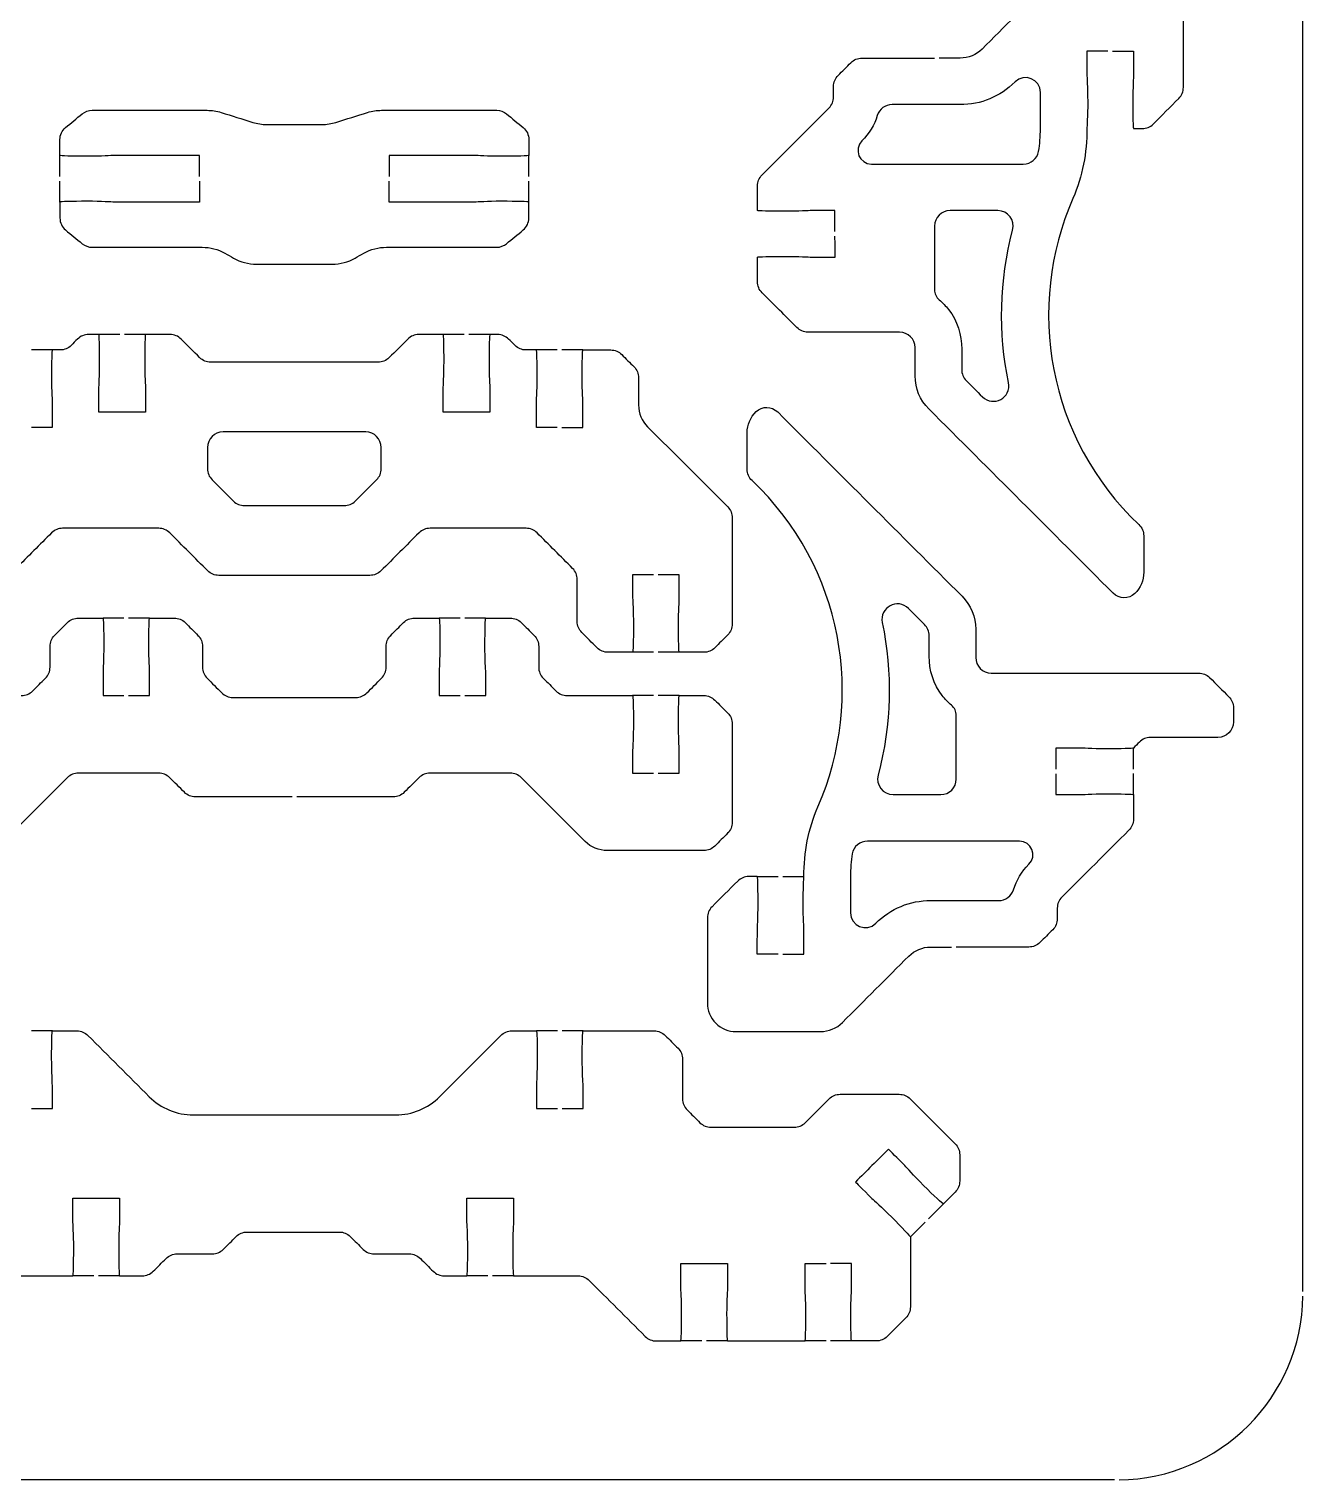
# Model space of a CAD drawing. Extents: x 0 to 400, y 230 to 450.
# Drawn here: x 182.9 to 265, y 230 to 323.6 of the extents above; entities that cross this region are included whole.
import ezdxf

# ---------------------------------------------------------------- set-up
doc = ezdxf.new("R2010")
doc.units = 0
doc.header["$MEASUREMENT"] = 0
doc.layers.add('DEFAULT', color=18, linetype='CONTINUOUS')

msp = doc.modelspace()

# ---------------------------------------------------------------- linework, layer by layer
at = {"layer": 'DEFAULT', "color": 1}
for points in [[(265, 242.147), (265, 437.847)], [(184.891, 314.054), (184.891, 315.405)], [(215.11, 314.054), (215.11, 315.405)], [(184.891, 312.403), (184.891, 313.754)], [(215.11, 312.403), (215.11, 313.754)], [(188.753, 303.862), (187.406, 303.862)], [(190.404, 303.862), (189.053, 303.862)], [(210.947, 303.862), (209.599, 303.862)], [(212.598, 303.862), (211.247, 303.862)], [(184.4, 302.863), (183.049, 302.863)], [(216.947, 302.863), (215.6, 302.863)], [(218.598, 302.863), (217.247, 302.863)], [(189.02, 285.579), (187.669, 285.579)], [(190.671, 285.579), (189.32, 285.579)], [(210.677, 285.579), (209.329, 285.579)], [(212.328, 285.579), (210.977, 285.579)], [(223.153, 283.369), (221.805, 283.369)], [(224.804, 283.369), (223.453, 283.369)], [(223.151, 280.58), (221.8, 280.58)], [(224.802, 280.58), (223.451, 280.58)], [(254.074, 275.844), (254.074, 277.192)], [(254.074, 274.193), (254.074, 275.544)], [(229.834, 268.912), (231.186, 268.912)], [(231.485, 268.912), (232.833, 268.912)], [(184.404, 258.955), (183.053, 258.955)], [(216.955, 258.955), (215.607, 258.955)], [(218.606, 258.955), (217.254, 258.955)], [(241.822, 247.793), (240.865, 246.839)], [(240.653, 246.627), (239.7, 245.675)], [(187.078, 243.161), (185.73, 243.161)], [(188.729, 243.161), (187.378, 243.161)], [(212.471, 243.161), (211.123, 243.161)], [(214.122, 243.161), (212.771, 243.161)], [(226.261, 238.96), (224.913, 238.96)], [(227.912, 238.96), (226.561, 238.96)], [(234.262, 238.96), (232.914, 238.96)], [(235.913, 238.96), (234.562, 238.96)], [(252.85, 229.997), (147.151, 229.997)]]:
    msp.add_lwpolyline(points, dxfattribs=at)
for points, knots in [([(252.729, 322.134), (253.18, 322.134), (253.63, 322.134), (254.081, 322.134), (254.081, 322.134), (254.081, 321.511), (254.078, 320.635), (254.084, 320.421), (254.029, 319.852), (254.034, 318.884), (254.031, 318.677), (254.034, 318.48), (254.034, 318.295), (254.041, 317.619), (254.056, 317.136), (254.081, 317.136), (254.269, 317.136), (254.457, 317.136), (254.645, 317.136), (254.907, 317.138), (255.159, 317.245), (255.343, 317.43), (255.895, 317.982), (256.448, 318.534), (257, 319.086), (257.189, 319.276), (257.296, 319.528), (257.294, 319.794), (257.295, 321.625), (257.296, 323.455), (257.296, 325.285), (257.299, 325.776), (257.102, 326.248), (256.755, 326.595), (256.408, 326.941), (255.934, 327.136), (255.445, 327.136), (253.634, 327.135), (251.822, 327.134), (250.01, 327.133), (249.481, 327.133), (248.975, 326.921), (248.598, 326.545), (247.173, 325.12), (245.748, 323.694), (244.323, 322.269), (243.946, 321.892), (243.437, 321.683), (242.906, 321.685), (242.455, 321.685), (242.004, 321.685), (241.554, 321.685)], [0, 0, 0, 0, 3.833, 3.833, 3.833, 4.833, 4.833, 4.833, 5.833, 5.833, 5.833, 6.842899, 6.842899, 6.842899, 7.842899, 7.842899, 7.842899, 9.440899, 9.440899, 9.440899, 10.440899, 10.440899, 10.440899, 17.081339, 17.081339, 17.081339, 18.081339, 18.081339, 18.081339, 33.645341, 33.645341, 33.645341, 34.645341, 34.645341, 34.645341, 35.645341, 35.645341, 35.645341, 51.052342, 51.052342, 51.052342, 52.052342, 52.052342, 52.052342, 69.191904, 69.191904, 69.191904, 70.191904, 70.191904, 70.191904, 74.023904, 74.023904, 74.023904, 74.023904]), ([(252.43, 322.134), (251.979, 322.134), (251.528, 322.134), (251.078, 322.134), (251.078, 321.634), (251.078, 321.133), (251.078, 320.633), (251.08, 320.421), (251.125, 319.852), (251.127, 318.887), (251.127, 317.919), (251.078, 317.28), (251.078, 317.136), (251.08, 315.591), (250.793, 314.052), (250.175, 312.64), (247.114, 305.663), (248.533, 297.199), (254.423, 291.604), (254.622, 291.415), (254.739, 291.152), (254.739, 290.878), (254.739, 290.095), (254.739, 289.312), (254.739, 288.528), (254.739, 288.01), (254.53, 287.516), (254.158, 287.159), (253.772, 286.782), (253.151, 286.799), (252.769, 287.181), (248.808, 291.143), (244.846, 295.104), (240.885, 299.065), (240.321, 299.629), (240.004, 300.395), (240.004, 301.193), (240.004, 301.8), (240.004, 302.407), (240.004, 303.014), (240.004, 303.568), (239.558, 304.014), (239.004, 304.014), (237.033, 304.015), (235.061, 304.016), (233.09, 304.017), (232.828, 304.019), (232.576, 304.122), (232.389, 304.309), (231.64, 305.058), (230.89, 305.807), (230.141, 306.556), (229.952, 306.746), (229.847, 307), (229.847, 307.264), (229.846, 307.794), (229.845, 308.324), (229.844, 308.854), (229.872, 308.881), (230.645, 308.901), (231.593, 308.901), (232.558, 308.903), (233.132, 308.854), (233.342, 308.854), (234.217, 308.851), (234.843, 308.854), (234.843, 308.854), (234.842, 309.304), (234.842, 309.753), (234.841, 310.203)], [0, 0, 0, 0, 3.832, 3.832, 3.832, 8.089, 8.089, 8.089, 9.089, 9.089, 9.089, 10.089, 10.089, 10.089, 11.089, 11.089, 11.089, 12.089, 12.089, 12.089, 13.089, 13.089, 13.089, 19.749, 19.749, 19.749, 20.749, 20.749, 20.749, 21.749, 21.749, 21.749, 69.388905, 69.388905, 69.388905, 70.388905, 70.388905, 70.388905, 75.550905, 75.550905, 75.550905, 76.550905, 76.550905, 76.550905, 93.316907, 93.316907, 93.316907, 94.316907, 94.316907, 94.316907, 103.327568, 103.327568, 103.327568, 104.327568, 104.327568, 104.327568, 108.832574, 108.832574, 108.832574, 109.832574, 109.832574, 109.832574, 110.832574, 110.832574, 110.832574, 111.832574, 111.832574, 111.832574, 115.65758, 115.65758, 115.65758, 115.65758]), ([(234.841, 310.503), (234.841, 310.953), (234.841, 311.404), (234.841, 311.854), (234.342, 311.854), (233.843, 311.854), (233.344, 311.854), (233.13, 311.854), (232.558, 311.807), (231.593, 311.805), (230.64, 311.805), (229.869, 311.827), (229.842, 311.854), (229.842, 312.383), (229.842, 312.912), (229.842, 313.441), (229.842, 313.705), (229.947, 313.96), (230.134, 314.147), (231.575, 315.588), (233.016, 317.029), (234.457, 318.47), (234.644, 318.657), (234.749, 318.911), (234.749, 319.176), (234.749, 319.404), (234.749, 319.632), (234.749, 319.859), (234.749, 320.124), (234.853, 320.378), (235.04, 320.565), (235.316, 320.841), (235.591, 321.116), (235.866, 321.391), (236.056, 321.581), (236.31, 321.685), (236.575, 321.685), (238.134, 321.685), (239.694, 321.685), (241.254, 321.685)], [0, 0, 0, 0, 3.832, 3.832, 3.832, 8.074, 8.074, 8.074, 9.074, 9.074, 9.074, 10.074, 10.074, 10.074, 14.571, 14.571, 14.571, 15.571, 15.571, 15.571, 32.90148, 32.90148, 32.90148, 33.90148, 33.90148, 33.90148, 35.83848, 35.83848, 35.83848, 36.83848, 36.83848, 36.83848, 40.149154, 40.149154, 40.149154, 41.149154, 41.149154, 41.149154, 54.414154, 54.414154, 54.414154, 54.414154]), ([(246.443, 320.148), (247.046, 320.752), (248.077, 320.324), (248.078, 319.471), (248.078, 318.692), (248.079, 317.913), (248.079, 317.134), (248.079, 316.63), (248.04, 316.142), (247.963, 315.672), (247.884, 315.196), (247.46, 314.854), (246.978, 314.854), (243.717, 314.854), (240.456, 314.854), (237.195, 314.854), (236.416, 314.854), (236.025, 315.796), (236.576, 316.348), (237.042, 316.813), (237.379, 317.374), (237.569, 317.984), (237.699, 318.401), (238.084, 318.683), (238.52, 318.684), (239.982, 318.684), (241.444, 318.685), (242.906, 318.686), (244.235, 318.678), (245.495, 319.2), (246.443, 320.148)], [1, 1, 1, 1, 2, 2, 2, 8.623001, 8.623001, 8.623001, 9.623001, 9.623001, 9.623001, 10.623001, 10.623001, 10.623001, 38.353001, 38.353001, 38.353001, 39.353001, 39.353001, 39.353001, 40.353001, 40.353001, 40.353001, 41.353001, 41.353001, 41.353001, 53.785002, 53.785002, 53.785002, 54.785002, 54.785002, 54.785002, 54.785002]), ([(193.894, 314.054), (193.894, 314.504), (193.894, 314.954), (193.894, 315.405), (192.059, 315.405), (190.225, 315.405), (188.39, 315.405), (188.179, 315.405), (187.607, 315.355), (186.64, 315.355), (185.674, 315.355), (184.891, 315.377), (184.891, 315.405), (184.891, 315.748), (184.891, 316.091), (184.891, 316.435), (184.891, 316.731), (185.025, 317.013), (185.254, 317.204), (185.61, 317.499), (185.967, 317.794), (186.323, 318.089), (186.503, 318.238), (186.729, 318.319), (186.961, 318.319), (189.436, 318.319), (191.91, 318.319), (194.384, 318.319), (194.687, 318.319), (194.991, 318.273), (195.28, 318.181), (195.961, 317.968), (196.642, 317.755), (197.323, 317.543), (197.612, 317.451), (197.915, 317.405), (198.219, 317.405), (199.406, 317.405), (200.594, 317.405), (201.782, 317.405), (202.085, 317.405), (202.388, 317.451), (202.678, 317.543), (203.359, 317.755), (204.039, 317.968), (204.72, 318.181), (205.01, 318.273), (205.313, 318.319), (205.616, 318.319), (208.09, 318.319), (210.565, 318.319), (213.039, 318.319), (213.272, 318.319), (213.497, 318.238), (213.674, 318.089), (214.031, 317.794), (214.389, 317.499), (214.746, 317.204), (214.976, 317.013), (215.11, 316.731), (215.11, 316.435), (215.11, 316.091), (215.11, 315.748), (215.11, 315.405), (215.11, 315.377), (214.326, 315.355), (213.36, 315.355), (212.393, 315.355), (211.822, 315.405), (211.61, 315.405), (209.776, 315.405), (207.941, 315.405), (206.107, 315.405), (206.107, 314.954), (206.107, 314.504), (206.107, 314.054)], [0, 0, 0, 0, 3.83, 3.83, 3.83, 19.43, 19.43, 19.43, 20.43, 20.43, 20.43, 21.43, 21.43, 21.43, 24.35, 24.35, 24.35, 25.35, 25.35, 25.35, 29.28459, 29.28459, 29.28459, 30.28459, 30.28459, 30.28459, 51.32459, 51.32459, 51.32459, 52.32459, 52.32459, 52.32459, 58.390907, 58.390907, 58.390907, 59.390907, 59.390907, 59.390907, 69.490907, 69.490907, 69.490907, 70.490907, 70.490907, 70.490907, 76.557224, 76.557224, 76.557224, 77.557224, 77.557224, 77.557224, 98.597224, 98.597224, 98.597224, 99.597224, 99.597224, 99.597224, 103.53952, 103.53952, 103.53952, 104.53952, 104.53952, 104.53952, 107.45952, 107.45952, 107.45952, 108.45952, 108.45952, 108.45952, 109.45952, 109.45952, 109.45952, 125.05952, 125.05952, 125.05952, 128.88952, 128.88952, 128.88952, 128.88952]), ([(193.894, 313.754), (193.894, 313.303), (193.894, 312.853), (193.894, 312.403), (192.059, 312.403), (190.225, 312.403), (188.39, 312.403), (188.179, 312.403), (187.607, 312.452), (186.64, 312.452), (185.674, 312.452), (184.891, 312.431), (184.891, 312.403), (184.891, 312.06), (184.891, 311.718), (184.891, 311.376), (184.891, 311.076), (185.025, 310.794), (185.254, 310.603), (185.61, 310.308), (185.967, 310.013), (186.323, 309.718), (186.503, 309.57), (186.729, 309.489), (186.961, 309.489), (189.325, 309.489), (191.689, 309.489), (194.052, 309.489), (194.571, 309.489), (195.079, 309.358), (195.527, 309.104), (195.711, 308.999), (195.896, 308.895), (196.081, 308.79), (196.532, 308.536), (197.04, 308.402), (197.555, 308.402), (199.184, 308.402), (200.813, 308.402), (202.441, 308.402), (202.96, 308.402), (203.468, 308.536), (203.916, 308.79), (204.101, 308.895), (204.285, 308.999), (204.47, 309.104), (204.921, 309.358), (205.429, 309.489), (205.944, 309.489), (208.309, 309.489), (210.674, 309.489), (213.039, 309.489), (213.272, 309.489), (213.497, 309.57), (213.674, 309.718), (214.031, 310.013), (214.389, 310.308), (214.746, 310.603), (214.976, 310.794), (215.11, 311.076), (215.11, 311.376), (215.11, 311.718), (215.11, 312.06), (215.11, 312.403), (215.11, 312.431), (214.326, 312.452), (213.36, 312.452), (212.393, 312.452), (211.822, 312.403), (211.61, 312.403), (209.776, 312.403), (207.941, 312.403), (206.107, 312.403), (206.107, 312.853), (206.107, 313.303), (206.107, 313.754)], [0, 0, 0, 0, 3.83, 3.83, 3.83, 19.43, 19.43, 19.43, 20.43, 20.43, 20.43, 21.43, 21.43, 21.43, 24.34, 24.34, 24.34, 25.34, 25.34, 25.34, 29.27459, 29.27459, 29.27459, 30.27459, 30.27459, 30.27459, 50.37459, 50.37459, 50.37459, 51.37459, 51.37459, 51.37459, 53.179306, 53.179306, 53.179306, 54.179306, 54.179306, 54.179306, 68.029306, 68.029306, 68.029306, 69.029306, 69.029306, 69.029306, 70.834022, 70.834022, 70.834022, 71.834022, 71.834022, 71.834022, 91.944022, 91.944022, 91.944022, 92.944022, 92.944022, 92.944022, 96.886319, 96.886319, 96.886319, 97.886319, 97.886319, 97.886319, 100.796319, 100.796319, 100.796319, 101.796319, 101.796319, 101.796319, 102.796319, 102.796319, 102.796319, 118.396319, 118.396319, 118.396319, 122.226319, 122.226319, 122.226319, 122.226319]), ([(245.328, 311.853), (245.988, 311.853), (246.459, 311.227), (246.291, 310.588), (245.433, 307.325), (245.359, 303.968), (246.023, 300.76), (246.223, 299.787), (245.041, 299.148), (244.337, 299.852), (243.991, 300.198), (243.644, 300.545), (243.298, 300.892), (243.111, 301.079), (243.005, 301.333), (243.005, 301.598), (243.005, 302.037), (243.005, 302.476), (243.005, 302.915), (243.003, 303.836), (242.731, 304.746), (242.162, 305.47), (241.981, 305.703), (241.779, 305.911), (241.56, 306.093), (241.365, 306.255), (241.257, 306.498), (241.257, 306.752), (241.257, 308.119), (241.257, 309.486), (241.257, 310.853), (241.257, 311.405), (241.704, 311.853), (242.256, 311.853), (243.28, 311.853), (244.304, 311.853), (245.328, 311.853)], [8.708, 8.708, 8.708, 8.708, 9.708, 9.708, 9.708, 10.708, 10.708, 10.708, 11.708, 11.708, 11.708, 15.875687, 15.875687, 15.875687, 16.875687, 16.875687, 16.875687, 20.609687, 20.609687, 20.609687, 21.609687, 21.609687, 21.609687, 22.609687, 22.609687, 22.609687, 23.609687, 23.609687, 23.609687, 35.233687, 35.233687, 35.233687, 36.233687, 36.233687, 36.233687, 44.941687, 44.941687, 44.941687, 44.941687]), ([(216.947, 297.864), (216.497, 297.864), (216.047, 297.864), (215.596, 297.864), (215.596, 298.364), (215.596, 298.864), (215.596, 299.364), (215.596, 299.575), (215.646, 300.147), (215.646, 301.114), (215.646, 302.08), (215.625, 302.863), (215.596, 302.863), (215.373, 302.863), (215.149, 302.863), (214.926, 302.863), (214.661, 302.863), (214.407, 302.969), (214.22, 303.156), (214.083, 303.294), (213.945, 303.431), (213.808, 303.569), (213.621, 303.756), (213.367, 303.862), (213.102, 303.862), (212.934, 303.862), (212.766, 303.862), (212.598, 303.862), (212.569, 303.862), (212.548, 303.079), (212.548, 302.112), (212.548, 301.145), (212.598, 300.574), (212.598, 300.362), (212.598, 299.862), (212.598, 299.363), (212.598, 298.863), (211.597, 298.863), (210.596, 298.863), (209.596, 298.863), (209.596, 299.363), (209.596, 299.862), (209.596, 300.362), (209.596, 300.574), (209.645, 301.145), (209.645, 302.112), (209.645, 303.079), (209.624, 303.862), (209.596, 303.862), (209.068, 303.862), (208.54, 303.862), (208.012, 303.862), (207.747, 303.862), (207.493, 303.759), (207.303, 303.569), (206.903, 303.169), (206.503, 302.769), (206.103, 302.369), (205.913, 302.179), (205.659, 302.073), (205.394, 302.073), (201.798, 302.074), (198.202, 302.075), (194.606, 302.077), (194.341, 302.077), (194.087, 302.182), (193.897, 302.369), (193.497, 302.769), (193.097, 303.169), (192.698, 303.569), (192.511, 303.759), (192.257, 303.862), (191.992, 303.862), (191.463, 303.862), (190.934, 303.862), (190.404, 303.862), (190.376, 303.862), (190.355, 303.079), (190.355, 302.112), (190.355, 301.145), (190.404, 300.574), (190.404, 300.362), (190.404, 299.862), (190.404, 299.363), (190.404, 298.863), (189.404, 298.863), (188.403, 298.863), (187.402, 298.863), (187.402, 299.363), (187.402, 299.862), (187.402, 300.362), (187.402, 300.574), (187.452, 301.145), (187.452, 302.112), (187.452, 303.079), (187.431, 303.862), (187.402, 303.862), (187.18, 303.862), (186.958, 303.862), (186.736, 303.862), (186.471, 303.862), (186.217, 303.759), (186.026, 303.569), (185.889, 303.431), (185.751, 303.294), (185.614, 303.156), (185.427, 302.969), (185.173, 302.863), (184.908, 302.863), (184.739, 302.863), (184.57, 302.863), (184.4, 302.863), (184.372, 302.863), (184.351, 302.08), (184.351, 301.114), (184.351, 300.147), (184.4, 299.575), (184.4, 299.364), (184.4, 298.864), (184.4, 298.364), (184.4, 297.864), (183.95, 297.864), (183.499, 297.864), (183.049, 297.864)], [0, 0, 0, 0, 3.83, 3.83, 3.83, 8.08, 8.08, 8.08, 9.08, 9.08, 9.08, 10.08, 10.08, 10.08, 11.98, 11.98, 11.98, 12.98, 12.98, 12.98, 14.63463, 14.63463, 14.63463, 15.63463, 15.63463, 15.63463, 17.06463, 17.06463, 17.06463, 18.06463, 18.06463, 18.06463, 19.06463, 19.06463, 19.06463, 23.31463, 23.31463, 23.31463, 31.82463, 31.82463, 31.82463, 36.07463, 36.07463, 36.07463, 37.07463, 37.07463, 37.07463, 38.07463, 38.07463, 38.07463, 42.56463, 42.56463, 42.56463, 43.56463, 43.56463, 43.56463, 48.372956, 48.372956, 48.372956, 49.372956, 49.372956, 49.372956, 79.952958, 79.952958, 79.952958, 80.952958, 80.952958, 80.952958, 85.761284, 85.761284, 85.761284, 86.761284, 86.761284, 86.761284, 91.261284, 91.261284, 91.261284, 92.261284, 92.261284, 92.261284, 93.261284, 93.261284, 93.261284, 97.511284, 97.511284, 97.511284, 106.021284, 106.021284, 106.021284, 110.271284, 110.271284, 110.271284, 111.271284, 111.271284, 111.271284, 112.271284, 112.271284, 112.271284, 114.161284, 114.161284, 114.161284, 115.161284, 115.161284, 115.161284, 116.815914, 116.815914, 116.815914, 117.815914, 117.815914, 117.815914, 119.255914, 119.255914, 119.255914, 120.255914, 120.255914, 120.255914, 121.255914, 121.255914, 121.255914, 125.505914, 125.505914, 125.505914, 129.335914, 129.335914, 129.335914, 129.335914]), ([(217.247, 297.864), (217.698, 297.864), (218.148, 297.864), (218.598, 297.864), (218.598, 298.364), (218.598, 298.864), (218.598, 299.364), (218.598, 299.575), (218.549, 300.147), (218.549, 301.114), (218.549, 302.08), (218.57, 302.863), (218.598, 302.863), (219.196, 302.863), (219.793, 302.863), (220.391, 302.863), (220.655, 302.863), (220.909, 302.758), (221.096, 302.571), (221.361, 302.306), (221.625, 302.041), (221.89, 301.777), (222.077, 301.59), (222.183, 301.336), (222.183, 301.071), (222.183, 300.487), (222.183, 299.902), (222.183, 299.318), (222.183, 298.785), (222.394, 298.277), (222.768, 297.903), (224.488, 296.183), (226.207, 294.463), (227.926, 292.742), (228.113, 292.555), (228.219, 292.301), (228.219, 292.037), (228.219, 289.756), (228.219, 287.476), (228.219, 285.196), (228.219, 284.932), (228.113, 284.678), (227.926, 284.491), (227.65, 284.214), (227.373, 283.938), (227.097, 283.662), (226.91, 283.475), (226.656, 283.369), (226.391, 283.369), (225.862, 283.369), (225.333, 283.369), (224.804, 283.369), (224.776, 283.369), (224.754, 284.152), (224.754, 285.119), (224.754, 286.085), (224.804, 286.657), (224.804, 286.868), (224.804, 287.368), (224.804, 287.868), (224.804, 288.368), (224.353, 288.368), (223.903, 288.368), (223.453, 288.368)], [0, 0, 0, 0, 3.83, 3.83, 3.83, 8.08, 8.08, 8.08, 9.08, 9.08, 9.08, 10.08, 10.08, 10.08, 15.16, 15.16, 15.16, 16.16, 16.16, 16.16, 19.341981, 19.341981, 19.341981, 20.341981, 20.341981, 20.341981, 25.311981, 25.311981, 25.311981, 26.311981, 26.311981, 26.311981, 46.994855, 46.994855, 46.994855, 47.994855, 47.994855, 47.994855, 67.384855, 67.384855, 67.384855, 68.384855, 68.384855, 68.384855, 71.708257, 71.708257, 71.708257, 72.708257, 72.708257, 72.708257, 77.208257, 77.208257, 77.208257, 78.208257, 78.208257, 78.208257, 79.208257, 79.208257, 79.208257, 83.458257, 83.458257, 83.458257, 87.288257, 87.288257, 87.288257, 87.288257]), ([(231.486, 263.913), (231.937, 263.913), (232.387, 263.913), (232.838, 263.913), (232.838, 264.414), (232.838, 264.914), (232.838, 265.415), (232.838, 265.625), (232.79, 266.196), (232.788, 267.161), (232.788, 268.129), (232.838, 268.768), (232.838, 268.912), (232.835, 270.456), (233.122, 271.995), (233.741, 273.407), (236.802, 280.384), (235.385, 288.851), (229.493, 294.444), (229.293, 294.633), (229.176, 294.895), (229.176, 295.169), (229.176, 295.953), (229.176, 296.736), (229.176, 297.519), (229.176, 298.033), (229.385, 298.532), (229.757, 298.889), (230.146, 299.263), (230.767, 299.246), (231.147, 298.867), (235.109, 294.904), (239.071, 290.942), (243.033, 286.98), (243.594, 286.419), (243.911, 285.653), (243.911, 284.86), (243.91, 284.25), (243.909, 283.641), (243.909, 283.031), (243.911, 282.48), (244.36, 282.031), (244.909, 282.031), (249.366, 282.031), (253.822, 282.031), (258.279, 282.031), (258.544, 282.031), (258.798, 281.926), (258.985, 281.739), (259.398, 281.326), (259.812, 280.913), (260.225, 280.5), (260.412, 280.312), (260.517, 280.058), (260.52, 279.791), (260.52, 279.486), (260.52, 279.182), (260.52, 278.878), (260.52, 278.324), (260.073, 277.878), (259.519, 277.878), (258.068, 277.877), (256.617, 277.876), (255.166, 277.875), (254.899, 277.878), (254.647, 277.77), (254.46, 277.583), (254.33, 277.454), (254.201, 277.324), (254.071, 277.194), (254.044, 277.167), (253.27, 277.147), (252.322, 277.147), (251.357, 277.144), (250.783, 277.194), (250.574, 277.194), (249.698, 277.197), (249.072, 277.194), (249.072, 277.194), (249.072, 276.743), (249.072, 276.293), (249.072, 275.842)], [0, 0, 0, 0, 3.832, 3.832, 3.832, 8.089, 8.089, 8.089, 9.089, 9.089, 9.089, 10.089, 10.089, 10.089, 11.089, 11.089, 11.089, 12.089, 12.089, 12.089, 13.089, 13.089, 13.089, 19.75, 19.75, 19.75, 20.75, 20.75, 20.75, 21.75, 21.75, 21.75, 69.400512, 69.400512, 69.400512, 70.400512, 70.400512, 70.400512, 75.583516, 75.583516, 75.583516, 76.583516, 76.583516, 76.583516, 114.484516, 114.484516, 114.484516, 115.484516, 115.484516, 115.484516, 120.454063, 120.454063, 120.454063, 121.454063, 121.454063, 121.454063, 124.042063, 124.042063, 124.042063, 125.042063, 125.042063, 125.042063, 137.381065, 137.381065, 137.381065, 138.381065, 138.381065, 138.381065, 139.94165, 139.94165, 139.94165, 140.94165, 140.94165, 140.94165, 141.94165, 141.94165, 141.94165, 142.94165, 142.94165, 142.94165, 146.77365, 146.77365, 146.77365, 146.77365]), ([(196.783, 292.828), (196.518, 292.828), (196.264, 292.934), (196.074, 293.121), (195.614, 293.58), (195.154, 294.04), (194.695, 294.5), (194.508, 294.687), (194.402, 294.941), (194.402, 295.206), (194.402, 295.662), (194.402, 296.118), (194.402, 296.574), (194.402, 297.128), (194.85, 297.576), (195.404, 297.576), (198.468, 297.576), (201.533, 297.576), (204.597, 297.576), (205.151, 297.576), (205.595, 297.128), (205.595, 296.574), (205.595, 296.118), (205.595, 295.662), (205.595, 295.206), (205.595, 294.941), (205.493, 294.687), (205.303, 294.5), (204.843, 294.04), (204.383, 293.58), (203.923, 293.121), (203.736, 292.934), (203.482, 292.828), (203.218, 292.828), (201.073, 292.828), (198.928, 292.828), (196.783, 292.828)], [18.24, 18.24, 18.24, 18.24, 19.24, 19.24, 19.24, 24.769575, 24.769575, 24.769575, 25.769575, 25.769575, 25.769575, 29.649575, 29.649575, 29.649575, 30.649575, 30.649575, 30.649575, 56.709575, 56.709575, 56.709575, 57.709575, 57.709575, 57.709575, 61.589575, 61.589575, 61.589575, 62.589575, 62.589575, 62.589575, 68.11915, 68.11915, 68.11915, 69.11915, 69.11915, 69.11915, 87.35915, 87.35915, 87.35915, 87.35915]), ([(223.153, 288.368), (222.702, 288.368), (222.252, 288.368), (221.802, 288.368), (221.802, 287.868), (221.802, 287.368), (221.802, 286.868), (221.802, 286.657), (221.851, 286.085), (221.851, 285.119), (221.851, 284.152), (221.83, 283.369), (221.802, 283.369), (221.274, 283.369), (220.746, 283.369), (220.218, 283.369), (219.95, 283.369), (219.696, 283.475), (219.509, 283.662), (219.179, 283.991), (218.85, 284.32), (218.521, 284.649), (218.334, 284.836), (218.228, 285.09), (218.228, 285.355), (218.228, 286.26), (218.228, 287.166), (218.228, 288.071), (218.228, 288.336), (218.122, 288.59), (217.935, 288.777), (217.17, 289.542), (216.404, 290.308), (215.639, 291.074), (215.452, 291.26), (215.198, 291.366), (214.933, 291.366), (212.869, 291.366), (210.806, 291.366), (208.742, 291.366), (208.477, 291.366), (208.223, 291.26), (208.033, 291.074), (207.214, 290.256), (206.396, 289.439), (205.577, 288.622), (205.39, 288.435), (205.136, 288.329), (204.872, 288.329), (201.624, 288.329), (198.376, 288.329), (195.128, 288.329), (194.864, 288.329), (194.61, 288.435), (194.419, 288.622), (193.601, 289.439), (192.782, 290.256), (191.964, 291.074), (191.777, 291.26), (191.523, 291.366), (191.258, 291.366), (189.193, 291.366), (187.128, 291.366), (185.063, 291.366), (184.799, 291.366), (184.545, 291.26), (184.358, 291.074), (183.594, 290.308), (182.829, 289.542), (182.065, 288.777), (181.878, 288.59), (181.772, 288.336), (181.772, 288.071), (181.772, 287.166), (181.772, 286.26), (181.772, 285.355), (181.772, 285.09), (181.666, 284.836), (181.479, 284.649), (181.15, 284.32), (180.821, 283.991), (180.491, 283.662), (180.304, 283.475), (180.05, 283.369), (179.782, 283.369), (179.254, 283.369), (178.726, 283.369), (178.198, 283.369), (178.17, 283.369), (178.149, 284.152), (178.149, 285.119), (178.149, 286.085), (178.198, 286.657), (178.198, 286.868), (178.198, 287.368), (178.198, 287.868), (178.198, 288.368), (177.748, 288.368), (177.298, 288.368), (176.847, 288.368)], [0, 0, 0, 0, 3.83, 3.83, 3.83, 8.08, 8.08, 8.08, 9.08, 9.08, 9.08, 10.08, 10.08, 10.08, 14.57, 14.57, 14.57, 15.57, 15.57, 15.57, 19.529798, 19.529798, 19.529798, 20.529798, 20.529798, 20.529798, 28.229798, 28.229798, 28.229798, 29.229798, 29.229798, 29.229798, 38.436328, 38.436328, 38.436328, 39.436328, 39.436328, 39.436328, 56.986328, 56.986328, 56.986328, 57.986328, 57.986328, 57.986328, 67.822186, 67.822186, 67.822186, 68.822186, 68.822186, 68.822186, 96.442186, 96.442186, 96.442186, 97.442186, 97.442186, 97.442186, 107.278044, 107.278044, 107.278044, 108.278044, 108.278044, 108.278044, 125.838044, 125.838044, 125.838044, 126.838044, 126.838044, 126.838044, 136.037506, 136.037506, 136.037506, 137.037506, 137.037506, 137.037506, 144.737506, 144.737506, 144.737506, 145.737506, 145.737506, 145.737506, 149.697304, 149.697304, 149.697304, 150.697304, 150.697304, 150.697304, 155.187304, 155.187304, 155.187304, 156.187304, 156.187304, 156.187304, 157.187304, 157.187304, 157.187304, 161.437304, 161.437304, 161.437304, 165.267304, 165.267304, 165.267304, 165.267304]), ([(237.621, 275.457), (238.479, 278.72), (238.554, 282.077), (237.891, 285.286), (237.691, 286.259), (238.873, 286.897), (239.577, 286.194), (239.924, 285.847), (240.27, 285.5), (240.617, 285.153), (240.804, 284.966), (240.909, 284.712), (240.909, 284.447), (240.909, 284.008), (240.909, 283.569), (240.909, 283.13), (240.911, 282.21), (241.183, 281.299), (241.752, 280.576), (241.934, 280.344), (242.134, 280.134), (242.356, 279.952), (242.548, 279.79), (242.658, 279.546), (242.658, 279.291), (242.658, 277.924), (242.658, 276.557), (242.658, 275.19), (242.658, 274.642), (242.209, 274.193), (241.66, 274.193), (240.636, 274.193), (239.611, 274.193), (238.587, 274.193), (237.928, 274.193), (237.457, 274.819), (237.621, 275.457)], [1, 1, 1, 1, 2, 2, 2, 3, 3, 3, 7.170516, 7.170516, 7.170516, 8.170516, 8.170516, 8.170516, 11.904516, 11.904516, 11.904516, 12.904516, 12.904516, 12.904516, 13.904516, 13.904516, 13.904516, 14.904516, 14.904516, 14.904516, 26.529516, 26.529516, 26.529516, 27.529516, 27.529516, 27.529516, 36.241516, 36.241516, 36.241516, 37.241516, 37.241516, 37.241516, 37.241516]), ([(176.845, 275.581), (177.296, 275.581), (177.746, 275.581), (178.197, 275.581), (178.197, 276.081), (178.197, 276.581), (178.197, 277.081), (178.197, 277.292), (178.147, 277.864), (178.147, 278.831), (178.147, 279.797), (178.168, 280.58), (178.197, 280.58), (179.605, 280.58), (181.014, 280.58), (182.423, 280.58), (182.687, 280.58), (182.945, 280.686), (183.132, 280.873), (183.408, 281.149), (183.685, 281.426), (183.961, 281.702), (184.148, 281.889), (184.254, 282.143), (184.254, 282.408), (184.254, 282.856), (184.254, 283.304), (184.254, 283.752), (184.254, 284.016), (184.36, 284.27), (184.547, 284.457), (184.823, 284.734), (185.099, 285.01), (185.376, 285.286), (185.563, 285.473), (185.817, 285.579), (186.081, 285.579), (186.61, 285.579), (187.14, 285.579), (187.669, 285.579), (187.697, 285.579), (187.718, 284.796), (187.718, 283.829), (187.718, 282.863), (187.669, 282.291), (187.669, 282.08), (187.669, 281.58), (187.669, 281.08), (187.669, 280.58), (188.119, 280.58), (188.569, 280.58), (189.02, 280.58)], [0, 0, 0, 0, 3.83, 3.83, 3.83, 8.08, 8.08, 8.08, 9.08, 9.08, 9.08, 10.08, 10.08, 10.08, 22.06, 22.06, 22.06, 23.06, 23.06, 23.06, 26.383402, 26.383402, 26.383402, 27.383402, 27.383402, 27.383402, 31.193402, 31.193402, 31.193402, 32.193402, 32.193402, 32.193402, 35.516804, 35.516804, 35.516804, 36.516804, 36.516804, 36.516804, 41.016804, 41.016804, 41.016804, 42.016804, 42.016804, 42.016804, 43.016804, 43.016804, 43.016804, 47.266804, 47.266804, 47.266804, 51.096804, 51.096804, 51.096804, 51.096804]), ([(189.32, 280.58), (189.77, 280.58), (190.22, 280.58), (190.671, 280.58), (190.671, 281.08), (190.671, 281.58), (190.671, 282.08), (190.671, 282.291), (190.621, 282.863), (190.621, 283.829), (190.621, 284.796), (190.643, 285.579), (190.671, 285.579), (191.199, 285.579), (191.727, 285.579), (192.255, 285.579), (192.519, 285.579), (192.777, 285.473), (192.964, 285.286), (193.239, 285.01), (193.514, 284.734), (193.789, 284.457), (193.976, 284.27), (194.082, 284.016), (194.082, 283.752), (194.082, 283.305), (194.082, 282.858), (194.082, 282.411), (194.082, 282.143), (194.188, 281.889), (194.375, 281.702), (194.692, 281.386), (195.01, 281.069), (195.327, 280.753), (195.514, 280.566), (195.768, 280.46), (196.033, 280.46), (198.677, 280.46), (201.32, 280.46), (203.963, 280.46), (204.228, 280.46), (204.486, 280.566), (204.673, 280.753), (204.989, 281.069), (205.305, 281.386), (205.622, 281.702), (205.809, 281.889), (205.914, 282.143), (205.914, 282.408), (205.914, 282.856), (205.914, 283.304), (205.914, 283.752), (205.914, 284.016), (206.02, 284.27), (206.207, 284.457), (206.483, 284.734), (206.76, 285.01), (207.036, 285.286), (207.223, 285.473), (207.477, 285.579), (207.742, 285.579), (208.271, 285.579), (208.8, 285.579), (209.329, 285.579), (209.357, 285.579), (209.379, 284.796), (209.379, 283.829), (209.379, 282.863), (209.329, 282.291), (209.329, 282.08), (209.329, 281.58), (209.329, 281.08), (209.329, 280.58), (209.778, 280.58), (210.228, 280.58), (210.677, 280.58)], [0, 0, 0, 0, 3.83, 3.83, 3.83, 8.08, 8.08, 8.08, 9.08, 9.08, 9.08, 10.08, 10.08, 10.08, 14.57, 14.57, 14.57, 15.57, 15.57, 15.57, 18.886338, 18.886338, 18.886338, 19.886338, 19.886338, 19.886338, 23.686338, 23.686338, 23.686338, 24.686338, 24.686338, 24.686338, 28.49765, 28.49765, 28.49765, 29.49765, 29.49765, 29.49765, 51.97765, 51.97765, 51.97765, 52.97765, 52.97765, 52.97765, 56.781885, 56.781885, 56.781885, 57.781885, 57.781885, 57.781885, 61.591885, 61.591885, 61.591885, 62.591885, 62.591885, 62.591885, 65.915287, 65.915287, 65.915287, 66.915287, 66.915287, 66.915287, 71.415287, 71.415287, 71.415287, 72.415287, 72.415287, 72.415287, 73.415287, 73.415287, 73.415287, 77.665287, 77.665287, 77.665287, 81.485287, 81.485287, 81.485287, 81.485287]), ([(210.977, 280.58), (211.428, 280.58), (211.88, 280.58), (212.331, 280.58), (212.331, 281.08), (212.331, 281.58), (212.331, 282.08), (212.331, 282.291), (212.282, 282.863), (212.282, 283.829), (212.282, 284.796), (212.303, 285.579), (212.331, 285.579), (212.859, 285.579), (213.387, 285.579), (213.915, 285.579), (214.18, 285.579), (214.437, 285.473), (214.624, 285.286), (214.901, 285.01), (215.177, 284.734), (215.453, 284.457), (215.64, 284.27), (215.746, 284.016), (215.746, 283.752), (215.746, 283.304), (215.746, 282.856), (215.746, 282.408), (215.746, 282.143), (215.852, 281.889), (216.039, 281.702), (216.315, 281.426), (216.592, 281.149), (216.868, 280.873), (217.055, 280.686), (217.309, 280.58), (217.574, 280.58), (218.982, 280.58), (220.391, 280.58), (221.8, 280.58), (221.828, 280.58), (221.849, 279.797), (221.849, 278.831), (221.849, 277.864), (221.8, 277.292), (221.8, 277.081), (221.8, 276.581), (221.8, 276.081), (221.8, 275.581), (222.25, 275.581), (222.701, 275.581), (223.151, 275.581)], [0, 0, 0, 0, 3.84, 3.84, 3.84, 8.09, 8.09, 8.09, 9.09, 9.09, 9.09, 10.09, 10.09, 10.09, 14.58, 14.58, 14.58, 15.58, 15.58, 15.58, 18.903402, 18.903402, 18.903402, 19.903402, 19.903402, 19.903402, 23.713402, 23.713402, 23.713402, 24.713402, 24.713402, 24.713402, 28.036804, 28.036804, 28.036804, 29.036804, 29.036804, 29.036804, 41.016804, 41.016804, 41.016804, 42.016804, 42.016804, 42.016804, 43.016804, 43.016804, 43.016804, 47.266804, 47.266804, 47.266804, 51.096804, 51.096804, 51.096804, 51.096804]), ([(199.85, 274.047), (197.772, 274.047), (195.694, 274.047), (193.617, 274.047), (193.352, 274.047), (193.098, 274.153), (192.911, 274.34), (192.595, 274.656), (192.278, 274.972), (191.962, 275.289), (191.775, 275.476), (191.517, 275.581), (191.253, 275.581), (189.529, 275.581), (187.805, 275.581), (186.081, 275.581), (185.817, 275.581), (185.563, 275.476), (185.376, 275.289), (184.002, 273.915), (182.629, 272.542), (181.255, 271.168), (180.878, 270.794), (180.37, 270.583), (179.841, 270.583), (177.763, 270.583), (175.685, 270.583), (173.607, 270.583), (173.342, 270.583), (173.088, 270.688), (172.901, 270.875), (172.625, 271.152), (172.349, 271.428), (172.072, 271.704), (171.885, 271.891), (171.78, 272.145), (171.78, 272.41), (171.78, 274.524), (171.78, 276.639), (171.78, 278.753), (171.78, 279.017), (171.885, 279.271), (172.072, 279.458), (172.349, 279.735), (172.625, 280.011), (172.901, 280.287), (173.088, 280.474), (173.342, 280.58), (173.607, 280.58), (174.136, 280.58), (174.665, 280.58), (175.194, 280.58), (175.223, 280.58), (175.244, 279.797), (175.244, 278.831), (175.244, 277.864), (175.194, 277.292), (175.194, 277.081), (175.194, 276.581), (175.194, 276.081), (175.194, 275.581), (175.645, 275.581), (176.095, 275.581), (176.546, 275.581)], [0, 0, 0, 0, 17.67, 17.67, 17.67, 18.67, 18.67, 18.67, 22.474234, 22.474234, 22.474234, 23.474234, 23.474234, 23.474234, 38.134234, 38.134234, 38.134234, 39.134234, 39.134234, 39.134234, 55.652249, 55.652249, 55.652249, 56.652249, 56.652249, 56.652249, 74.322249, 74.322249, 74.322249, 75.322249, 75.322249, 75.322249, 78.645651, 78.645651, 78.645651, 79.645651, 79.645651, 79.645651, 97.625651, 97.625651, 97.625651, 98.625651, 98.625651, 98.625651, 101.949053, 101.949053, 101.949053, 102.949053, 102.949053, 102.949053, 107.449053, 107.449053, 107.449053, 108.449053, 108.449053, 108.449053, 109.449053, 109.449053, 109.449053, 113.699053, 113.699053, 113.699053, 117.529053, 117.529053, 117.529053, 117.529053]), ([(223.451, 275.581), (223.901, 275.581), (224.352, 275.581), (224.802, 275.581), (224.802, 276.081), (224.802, 276.581), (224.802, 277.081), (224.802, 277.292), (224.753, 277.864), (224.753, 278.831), (224.753, 279.797), (224.774, 280.58), (224.802, 280.58), (225.331, 280.58), (225.86, 280.58), (226.39, 280.58), (226.654, 280.58), (226.908, 280.474), (227.095, 280.287), (227.371, 280.011), (227.648, 279.735), (227.924, 279.458), (228.115, 279.271), (228.217, 279.017), (228.217, 278.753), (228.217, 276.639), (228.217, 274.524), (228.217, 272.41), (228.217, 272.145), (228.115, 271.891), (227.924, 271.704), (227.648, 271.428), (227.371, 271.152), (227.095, 270.875), (226.908, 270.688), (226.654, 270.583), (226.39, 270.583), (224.313, 270.583), (222.236, 270.583), (220.16, 270.583), (219.627, 270.583), (219.119, 270.794), (218.745, 271.168), (217.371, 272.542), (215.998, 273.915), (214.624, 275.289), (214.437, 275.476), (214.18, 275.581), (213.915, 275.581), (212.19, 275.581), (210.465, 275.581), (208.74, 275.581), (208.476, 275.581), (208.222, 275.476), (208.035, 275.289), (207.718, 274.972), (207.402, 274.656), (207.086, 274.34), (206.899, 274.153), (206.641, 274.047), (206.376, 274.047), (204.301, 274.047), (202.225, 274.047), (200.15, 274.047)], [0, 0, 0, 0, 3.83, 3.83, 3.83, 8.08, 8.08, 8.08, 9.08, 9.08, 9.08, 10.08, 10.08, 10.08, 14.58, 14.58, 14.58, 15.58, 15.58, 15.58, 18.903402, 18.903402, 18.903402, 19.903402, 19.903402, 19.903402, 37.883402, 37.883402, 37.883402, 38.883402, 38.883402, 38.883402, 42.206804, 42.206804, 42.206804, 43.206804, 43.206804, 43.206804, 60.866804, 60.866804, 60.866804, 61.866804, 61.866804, 61.866804, 78.384818, 78.384818, 78.384818, 79.384818, 79.384818, 79.384818, 94.054818, 94.054818, 94.054818, 95.054818, 95.054818, 95.054818, 98.859053, 98.859053, 98.859053, 99.859053, 99.859053, 99.859053, 117.509053, 117.509053, 117.509053, 117.509053]), ([(249.075, 275.54), (249.075, 275.091), (249.075, 274.642), (249.075, 274.193), (249.574, 274.193), (250.072, 274.193), (250.571, 274.193), (250.786, 274.193), (251.357, 274.241), (252.322, 274.243), (253.275, 274.243), (254.046, 274.221), (254.074, 274.193), (254.074, 273.664), (254.074, 273.136), (254.074, 272.607), (254.074, 272.342), (253.969, 272.088), (253.782, 271.901), (252.341, 270.46), (250.9, 269.019), (249.459, 267.578), (249.272, 267.391), (249.167, 267.136), (249.167, 266.872), (249.167, 266.644), (249.167, 266.416), (249.167, 266.188), (249.167, 265.924), (249.062, 265.669), (248.875, 265.482), (248.6, 265.207), (248.324, 264.932), (248.049, 264.657), (247.86, 264.467), (247.605, 264.362), (247.341, 264.362), (245.78, 264.362), (244.219, 264.361), (242.659, 264.36)], [0, 0, 0, 0, 3.818, 3.818, 3.818, 8.06, 8.06, 8.06, 9.06, 9.06, 9.06, 10.06, 10.06, 10.06, 14.557, 14.557, 14.557, 15.557, 15.557, 15.557, 32.88748, 32.88748, 32.88748, 33.88748, 33.88748, 33.88748, 35.82448, 35.82448, 35.82448, 36.82448, 36.82448, 36.82448, 40.135154, 40.135154, 40.135154, 41.135154, 41.135154, 41.135154, 54.407156, 54.407156, 54.407156, 54.407156]), ([(245.394, 267.36), (243.932, 267.36), (242.471, 267.36), (241.009, 267.36), (239.68, 267.367), (238.419, 266.846), (237.471, 265.898), (236.868, 265.294), (235.838, 265.721), (235.838, 266.574), (235.837, 267.353), (235.836, 268.132), (235.835, 268.911), (235.835, 269.416), (235.875, 269.905), (235.952, 270.376), (236.032, 270.85), (236.454, 271.191), (236.938, 271.191), (240.199, 271.191), (243.46, 271.191), (246.721, 271.191), (247.5, 271.191), (247.889, 270.248), (247.338, 269.697), (246.873, 269.233), (246.537, 268.672), (246.345, 268.061), (246.215, 267.647), (245.831, 267.362), (245.394, 267.36)], [1, 1, 1, 1, 13.431, 13.431, 13.431, 14.431, 14.431, 14.431, 15.431, 15.431, 15.431, 22.056004, 22.056004, 22.056004, 23.056004, 23.056004, 23.056004, 24.056004, 24.056004, 24.056004, 51.789004, 51.789004, 51.789004, 52.789004, 52.789004, 52.789004, 53.789004, 53.789004, 53.789004, 54.789004, 54.789004, 54.789004, 54.789004]), ([(231.186, 263.913), (230.736, 263.913), (230.285, 263.913), (229.835, 263.913), (229.835, 263.913), (229.835, 264.537), (229.837, 265.413), (229.835, 265.625), (229.887, 266.196), (229.884, 267.161), (229.884, 267.371), (229.882, 267.568), (229.882, 267.752), (229.874, 268.429), (229.859, 268.912), (229.835, 268.912), (229.647, 268.912), (229.458, 268.912), (229.27, 268.912), (229.009, 268.91), (228.757, 268.802), (228.572, 268.618), (228.02, 268.066), (227.468, 267.514), (226.916, 266.962), (226.726, 266.772), (226.621, 266.518), (226.621, 266.253), (226.621, 264.423), (226.62, 262.593), (226.619, 260.763), (226.617, 260.271), (226.813, 259.8), (227.16, 259.453), (227.507, 259.106), (227.981, 258.912), (228.47, 258.912), (230.282, 258.913), (232.094, 258.914), (233.906, 258.914), (234.434, 258.914), (234.943, 259.124), (235.32, 259.5), (236.745, 260.926), (238.17, 262.351), (239.596, 263.776), (239.972, 264.153), (240.479, 264.365), (241.01, 264.362), (241.459, 264.362), (241.908, 264.362), (242.357, 264.362)], [0, 0, 0, 0, 3.832, 3.832, 3.832, 4.832, 4.832, 4.832, 5.832, 5.832, 5.832, 6.841899, 6.841899, 6.841899, 7.841899, 7.841899, 7.841899, 9.440899, 9.440899, 9.440899, 10.440899, 10.440899, 10.440899, 17.081339, 17.081339, 17.081339, 18.081339, 18.081339, 18.081339, 33.645341, 33.645341, 33.645341, 34.645341, 34.645341, 34.645341, 35.645341, 35.645341, 35.645341, 51.053342, 51.053342, 51.053342, 52.053342, 52.053342, 52.053342, 69.193611, 69.193611, 69.193611, 70.193611, 70.193611, 70.193611, 74.011611, 74.011611, 74.011611, 74.011611]), ([(183.053, 253.956), (183.503, 253.956), (183.953, 253.956), (184.404, 253.956), (184.404, 254.456), (184.404, 254.956), (184.404, 255.455), (184.404, 255.667), (184.358, 256.239), (184.358, 257.205), (184.358, 258.172), (184.376, 258.955), (184.404, 258.955), (184.933, 258.955), (185.462, 258.955), (185.991, 258.955), (186.256, 258.955), (186.51, 258.849), (186.697, 258.662), (188.015, 257.345), (189.333, 256.028), (190.651, 254.711), (191.403, 253.96), (192.419, 253.54), (193.481, 253.54), (197.83, 253.54), (202.18, 253.54), (206.53, 253.54), (207.592, 253.54), (208.611, 253.963), (209.359, 254.711), (210.675, 256.028), (211.991, 257.345), (213.307, 258.662), (213.497, 258.849), (213.751, 258.955), (214.016, 258.955), (214.544, 258.955), (215.072, 258.955), (215.6, 258.955), (215.628, 258.955), (215.653, 258.172), (215.653, 257.205), (215.653, 256.239), (215.6, 255.667), (215.6, 255.455), (215.6, 254.956), (215.6, 254.456), (215.6, 253.956), (216.05, 253.956), (216.501, 253.956), (216.951, 253.956)], [0, 0, 0, 0, 3.83, 3.83, 3.83, 8.08, 8.08, 8.08, 9.08, 9.08, 9.08, 10.08, 10.08, 10.08, 14.58, 14.58, 14.58, 15.58, 15.58, 15.58, 31.426265, 31.426265, 31.426265, 32.426265, 32.426265, 32.426265, 69.416265, 69.416265, 69.416265, 70.416265, 70.416265, 70.416265, 86.248387, 86.248387, 86.248387, 87.248387, 87.248387, 87.248387, 91.738387, 91.738387, 91.738387, 92.738387, 92.738387, 92.738387, 93.738387, 93.738387, 93.738387, 97.988387, 97.988387, 97.988387, 101.818387, 101.818387, 101.818387, 101.818387]), ([(217.251, 253.956), (217.702, 253.956), (218.154, 253.956), (218.606, 253.956), (218.606, 254.456), (218.606, 254.956), (218.606, 255.455), (218.606, 255.667), (218.553, 256.239), (218.553, 257.205), (218.553, 258.172), (218.577, 258.955), (218.606, 258.955), (220.134, 258.955), (221.663, 258.955), (223.192, 258.955), (223.456, 258.955), (223.71, 258.849), (223.897, 258.662), (224.174, 258.386), (224.45, 258.11), (224.726, 257.833), (224.913, 257.646), (225.019, 257.392), (225.019, 257.128), (225.019, 256.275), (225.019, 255.423), (225.019, 254.57), (225.019, 254.305), (225.125, 254.051), (225.312, 253.864), (225.588, 253.588), (225.865, 253.312), (226.141, 253.035), (226.328, 252.848), (226.582, 252.743), (226.85, 252.743), (228.639, 252.743), (230.427, 252.743), (232.216, 252.743), (232.48, 252.743), (232.734, 252.848), (232.925, 253.035), (233.436, 253.548), (233.948, 254.061), (234.459, 254.574), (234.65, 254.76), (234.904, 254.866), (235.168, 254.866), (236.438, 254.866), (237.708, 254.866), (238.978, 254.866), (239.243, 254.866), (239.497, 254.76), (239.684, 254.574), (240.652, 253.607), (241.62, 252.64), (242.587, 251.674), (242.778, 251.487), (242.88, 251.233), (242.88, 250.965), (242.88, 250.4), (242.88, 249.836), (242.88, 249.271), (242.88, 249.007), (242.774, 248.749), (242.587, 248.562), (242.332, 248.306), (242.077, 248.049), (241.822, 247.793), (241.787, 247.793), (241.222, 248.322), (240.552, 248.996), (239.864, 249.68), (239.497, 250.118), (239.345, 250.27), (238.993, 250.622), (238.64, 250.975), (238.287, 251.328), (237.579, 250.622), (236.871, 249.917), (236.163, 249.211), (236.163, 249.211), (236.604, 248.763), (237.225, 248.146), (237.377, 247.998), (237.811, 247.631), (238.495, 246.943), (239.165, 246.273), (239.698, 245.712), (239.698, 245.673), (239.698, 244.168), (239.698, 242.663), (239.698, 241.157), (239.698, 240.893), (239.596, 240.639), (239.405, 240.452), (239.007, 240.052), (238.608, 239.652), (238.209, 239.252), (238.019, 239.065), (237.765, 238.96), (237.5, 238.96), (236.971, 238.96), (236.442, 238.96), (235.913, 238.96), (235.885, 238.96), (235.863, 239.743), (235.863, 240.709), (235.863, 241.676), (235.913, 242.251), (235.913, 242.459), (235.913, 242.959), (235.913, 243.459), (235.913, 243.958), (235.462, 243.958), (235.012, 243.958), (234.562, 243.958)], [0, 0, 0, 0, 3.84, 3.84, 3.84, 8.09, 8.09, 8.09, 9.09, 9.09, 9.09, 10.09, 10.09, 10.09, 23.09, 23.09, 23.09, 24.09, 24.09, 24.09, 27.413402, 27.413402, 27.413402, 28.413402, 28.413402, 28.413402, 35.663402, 35.663402, 35.663402, 36.663402, 36.663402, 36.663402, 39.986804, 39.986804, 39.986804, 40.986804, 40.986804, 40.986804, 56.196804, 56.196804, 56.196804, 57.196804, 57.196804, 57.196804, 63.355708, 63.355708, 63.355708, 64.355708, 64.355708, 64.355708, 75.155708, 75.155708, 75.155708, 76.155708, 76.155708, 76.155708, 87.787617, 87.787617, 87.787617, 88.787617, 88.787617, 88.787617, 93.587617, 93.587617, 93.587617, 94.587617, 94.587617, 94.587617, 97.663539, 97.663539, 97.663539, 98.663539, 98.663539, 98.663539, 99.663539, 99.663539, 99.663539, 103.90618, 103.90618, 103.90618, 112.405615, 112.405615, 112.405615, 113.405615, 113.405615, 113.405615, 114.405615, 114.405615, 114.405615, 115.405615, 115.405615, 115.405615, 128.205615, 128.205615, 128.205615, 129.205615, 129.205615, 129.205615, 134.006875, 134.006875, 134.006875, 135.006875, 135.006875, 135.006875, 139.506875, 139.506875, 139.506875, 140.506875, 140.506875, 140.506875, 141.506875, 141.506875, 141.506875, 145.756875, 145.756875, 145.756875, 149.586875, 149.586875, 149.586875, 149.586875]), ([(165.738, 243.958), (166.189, 243.958), (166.639, 243.958), (167.089, 243.958), (167.089, 243.459), (167.089, 242.959), (167.089, 242.459), (167.089, 242.251), (167.04, 241.676), (167.04, 240.709), (167.04, 239.743), (167.065, 238.96), (167.089, 238.96), (168.757, 238.96), (170.424, 238.96), (172.092, 238.96), (172.12, 238.96), (172.141, 239.743), (172.141, 240.709), (172.141, 241.676), (172.092, 242.251), (172.092, 242.459), (172.092, 242.959), (172.092, 243.459), (172.092, 243.958), (173.094, 243.958), (174.096, 243.958), (175.097, 243.958), (175.097, 243.459), (175.097, 242.959), (175.097, 242.459), (175.097, 242.251), (175.045, 241.676), (175.045, 240.709), (175.045, 239.743), (175.066, 238.96), (175.097, 238.96), (175.625, 238.96), (176.153, 238.96), (176.681, 238.96), (176.946, 238.96), (177.2, 239.065), (177.391, 239.252), (178.595, 240.458), (179.799, 241.663), (181.003, 242.868), (181.193, 243.055), (181.447, 243.161), (181.712, 243.161), (183.051, 243.161), (184.391, 243.161), (185.73, 243.161), (185.755, 243.161), (185.78, 243.944), (185.78, 244.911), (185.78, 245.878), (185.73, 246.573), (185.73, 246.661), (185.73, 247.16), (185.73, 247.66), (185.73, 248.16), (186.73, 248.16), (187.729, 248.16), (188.729, 248.16), (188.729, 247.66), (188.729, 247.16), (188.729, 246.661), (188.729, 246.573), (188.679, 245.878), (188.679, 244.911), (188.679, 243.944), (188.701, 243.161), (188.729, 243.161), (189.219, 243.161), (189.71, 243.161), (190.2, 243.161), (190.464, 243.161), (190.718, 243.267), (190.909, 243.454), (191.184, 243.73), (191.459, 244.007), (191.734, 244.283), (191.925, 244.47), (192.179, 244.576), (192.444, 244.576), (193.2, 244.576), (193.956, 244.576), (194.712, 244.576), (194.977, 244.576), (195.231, 244.682), (195.417, 244.869), (195.695, 245.144), (195.973, 245.419), (196.25, 245.694), (196.437, 245.881), (196.691, 245.987), (196.956, 245.987), (198.937, 245.987), (200.918, 245.987), (202.9, 245.987), (203.164, 245.987), (203.418, 245.881), (203.605, 245.694), (203.883, 245.419), (204.16, 245.144), (204.438, 244.869), (204.625, 244.682), (204.879, 244.576), (205.144, 244.576), (205.9, 244.576), (206.656, 244.576), (207.412, 244.576), (207.677, 244.576), (207.931, 244.47), (208.121, 244.283), (208.396, 244.007), (208.671, 243.73), (208.947, 243.454), (209.137, 243.267), (209.391, 243.161), (209.656, 243.161), (210.145, 243.161), (210.634, 243.161), (211.123, 243.161), (211.151, 243.161), (211.173, 243.944), (211.173, 244.911), (211.173, 245.878), (211.123, 246.573), (211.123, 246.661), (211.123, 247.16), (211.123, 247.66), (211.123, 248.16), (212.123, 248.16), (213.122, 248.16), (214.122, 248.16), (214.122, 247.66), (214.122, 247.16), (214.122, 246.661), (214.122, 246.573), (214.072, 245.878), (214.072, 244.911), (214.072, 243.944), (214.097, 243.161), (214.122, 243.161), (215.512, 243.161), (216.902, 243.161), (218.292, 243.161), (218.556, 243.161), (218.81, 243.055), (218.997, 242.868), (220.202, 241.663), (221.408, 240.458), (222.613, 239.252), (222.804, 239.065), (223.058, 238.96), (223.322, 238.96), (223.85, 238.96), (224.378, 238.96), (224.906, 238.96), (224.934, 238.96), (224.956, 239.743), (224.956, 240.709), (224.956, 241.676), (224.906, 242.251), (224.906, 242.459), (224.906, 242.959), (224.906, 243.459), (224.906, 243.958), (225.908, 243.958), (226.91, 243.958), (227.912, 243.958), (227.912, 243.459), (227.912, 242.959), (227.912, 242.459), (227.912, 242.251), (227.859, 241.676), (227.859, 240.709), (227.859, 239.743), (227.88, 238.96), (227.912, 238.96), (229.578, 238.96), (231.244, 238.96), (232.911, 238.96), (232.939, 238.96), (232.96, 239.743), (232.96, 240.709), (232.96, 241.676), (232.911, 242.251), (232.911, 242.459), (232.911, 242.959), (232.911, 243.459), (232.911, 243.958), (233.361, 243.958), (233.811, 243.958), (234.262, 243.958)], [0, 0, 0, 0, 3.83, 3.83, 3.83, 8.08, 8.08, 8.08, 9.08, 9.08, 9.08, 10.08, 10.08, 10.08, 24.26, 24.26, 24.26, 25.26, 25.26, 25.26, 26.26, 26.26, 26.26, 30.51, 30.51, 30.51, 39.03, 39.03, 39.03, 43.28, 43.28, 43.28, 44.28, 44.28, 44.28, 45.28, 45.28, 45.28, 49.77, 49.77, 49.77, 50.77, 50.77, 50.77, 65.25862, 65.25862, 65.25862, 66.25862, 66.25862, 66.25862, 77.64862, 77.64862, 77.64862, 78.64862, 78.64862, 78.64862, 79.64862, 79.64862, 79.64862, 83.89862, 83.89862, 83.89862, 92.39862, 92.39862, 92.39862, 96.64862, 96.64862, 96.64862, 97.64862, 97.64862, 97.64862, 98.64862, 98.64862, 98.64862, 102.81862, 102.81862, 102.81862, 103.81862, 103.81862, 103.81862, 107.134958, 107.134958, 107.134958, 108.134958, 108.134958, 108.134958, 114.564958, 114.564958, 114.564958, 115.564958, 115.564958, 115.564958, 118.88839, 118.88839, 118.88839, 119.88839, 119.88839, 119.88839, 136.73839, 136.73839, 136.73839, 137.73839, 137.73839, 137.73839, 141.061822, 141.061822, 141.061822, 142.061822, 142.061822, 142.061822, 148.491822, 148.491822, 148.491822, 149.491822, 149.491822, 149.491822, 152.80816, 152.80816, 152.80816, 153.80816, 153.80816, 153.80816, 157.96816, 157.96816, 157.96816, 158.96816, 158.96816, 158.96816, 159.96816, 159.96816, 159.96816, 164.21816, 164.21816, 164.21816, 172.71816, 172.71816, 172.71816, 176.96816, 176.96816, 176.96816, 177.96816, 177.96816, 177.96816, 178.96816, 178.96816, 178.96816, 190.78816, 190.78816, 190.78816, 191.78816, 191.78816, 191.78816, 206.283849, 206.283849, 206.283849, 207.283849, 207.283849, 207.283849, 211.773849, 211.773849, 211.773849, 212.773849, 212.773849, 212.773849, 213.773849, 213.773849, 213.773849, 218.023849, 218.023849, 218.023849, 226.543849, 226.543849, 226.543849, 230.793849, 230.793849, 230.793849, 231.793849, 231.793849, 231.793849, 232.793849, 232.793849, 232.793849, 246.963849, 246.963849, 246.963849, 247.963849, 247.963849, 247.963849, 248.963849, 248.963849, 248.963849, 253.213849, 253.213849, 253.213849, 257.043849, 257.043849, 257.043849, 257.043849])]:
    msp.add_open_spline(points, degree=3, knots=knots, dxfattribs=at)
msp.add_open_spline([(253.15, 229.997), (259.659, 230.078), (264.918, 235.338), (265, 241.847)], degree=3, dxfattribs=at)

doc.saveas('drawing.dxf')
